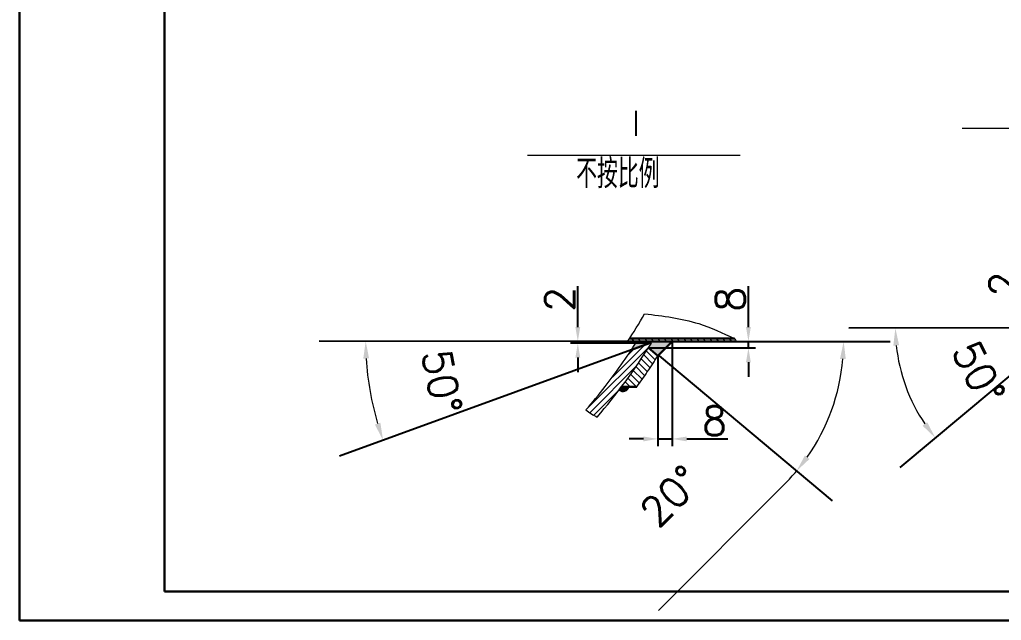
# Model space of a CAD drawing. Header units: millimetres. Extents: x 0 to 6120, y 0 to 841.
# Drawn here: x 5100 to 5269.4, y 0 to 103.6 of the extents above; entities that cross this region are included whole.
import ezdxf

# ---------------------------------------------------------------- set-up
doc = ezdxf.new("R2010")
doc.units = ezdxf.units.MM
for name, color, linetype, lineweight in [('尺寸线', 3, 'Continuous', 15), ('文字层', 7, 'Continuous', 15), ('粗实线', 7, 'Continuous', 30), ('细实线', 7, 'Continuous', 15)]:
    doc.layers.add(name, color=color, linetype=linetype, lineweight=lineweight)
doc.styles.get("Standard").update_dxf_attribs({"font": 'txt.shx', "bigfont": 'gbcbig.shx'})
doc.dimstyles.new('ISO-25$0', dxfattribs={"dimtxt": 5, "dimasz": 2.5, "dimexe": 1.25, "dimexo": 0, "dimtad": 1, "dimdec": 0, "dimdsep": 46, "dimtxsty": 'Standard', "dimcen": 2.5, "dimdle": 5, "dimadec": 0, "dimazin": 0, "dimtfac": 1, "dimtdec": 0, "dimtmove": 0, "dimatfit": 2, "dimfxl": 0, "dimtolj": 1, "dimarcsym": 0})
doc.dimstyles.new('ISO-25$2', dxfattribs={"dimtxt": 5, "dimasz": 3, "dimexe": 8, "dimexo": 0, "dimgap": 10, "dimtad": 1, "dimdec": 0, "dimtxsty": 'Standard', "dimcen": 2.5, "dimdle": 6, "dimclrd": 256, "dimclre": 256, "dimclrt": 256, "dimadec": 0, "dimazin": 0, "dimtfac": 1, "dimtdec": 0, "dimtmove": 0, "dimatfit": 3, "dimfxl": 0, "dimtolj": 1, "dimarcsym": 0})

# ---------------------------------------------------------------- blocks, each defined once
blk = doc.blocks.new('*X264')
at = {"layer": '尺寸线'}
for points in [[(5250.72, 47.38), (5251.72, 47.44), (5251.07, 50.41)], [(5256.56, 34.17), (5255.77, 33.57), (5257.97, 31.48)]]:
    blk.add_hatch(color=256, dxfattribs=at).paths.add_polyline_path(points, flags=0)
at = {"layer": '尺寸线', "lineweight": -2}
for p, q in [((5278.28, 50.45), (5243.07, 50.39)), ((5278, 48.28), (5251.85, 26.34))]:
    blk.add_line(p, q, dxfattribs=at)
at = {"layer": '尺寸线'}
blk.add_arc((5280.59, 50.46), 29.52, 185.9236, 214.1752, dxfattribs=at)
at = {"layer": '尺寸线', "insert": (5265.44, 42.7), "char_height": 5, "width": 30, "attachment_point": 5, "rotation": 297.098}
blk.add_mtext('50%%D', dxfattribs=at)
blk = doc.blocks.new('*X265')
at = {"layer": '尺寸线'}
for points in [[(5272.51, 52.95), (5273.35, 52.95), (5272.93, 50.45)], [(5272.51, 47.56), (5273.35, 47.56), (5272.93, 50.06)]]:
    blk.add_hatch(color=0, dxfattribs=at).paths.add_polyline_path(points, flags=0)
at = {"layer": '尺寸线', "color": 0, "lineweight": -2}
for p, q in [((5272.93, 52.95), (5272.93, 60.33)), ((5278.28, 50.45), (5271.68, 50.45)), ((5280.11, 50.06), (5271.68, 50.06)), ((5272.93, 50.06), (5272.93, 50.45)), ((5272.93, 47.56), (5272.93, 45.06))]:
    blk.add_line(p, q, dxfattribs=at)
at = {"layer": '尺寸线', "color": 0, "insert": (5269.8, 58.04), "char_height": 5, "width": 10, "attachment_point": 5, "rotation": 90}
blk.add_mtext('2', dxfattribs=at)
blk = doc.blocks.new('*X269')
at = {"layer": '尺寸线'}
for points in [[(5159.28, 45.15), (5160.28, 45.18), (5159.7, 48.16)], [(5162.23, 34.09), (5161.28, 33.78), (5162.69, 31.09)]]:
    blk.add_hatch(color=256, dxfattribs=at).paths.add_polyline_path(points, flags=0)
at = {"layer": '尺寸线', "lineweight": -2}
for p, q in [((5206.46, 48.09), (5151.7, 48.18)), ((5205.55, 46.69), (5155.18, 28.35))]:
    blk.add_line(p, q, dxfattribs=at)
at = {"layer": '尺寸线'}
blk.add_arc((5209.39, 48.08), 49.69, 183.3682, 196.5406, dxfattribs=at)
at = {"layer": '尺寸线', "insert": (5172.85, 41.16), "char_height": 5, "width": 30, "attachment_point": 5, "rotation": 280.7295}
blk.add_mtext('50%%D', dxfattribs=at)
blk = doc.blocks.new('*X270')
at = {"layer": '尺寸线'}
for points in [[(5195.87, 50.59), (5196.7, 50.59), (5196.29, 48.09)], [(5195.87, 45.32), (5196.7, 45.32), (5196.29, 47.82)]]:
    blk.add_hatch(color=0, dxfattribs=at).paths.add_polyline_path(points, flags=0)
at = {"layer": '尺寸线', "color": 0, "lineweight": -2}
for p, q in [((5196.29, 50.59), (5196.29, 57.67)), ((5206.46, 48.09), (5195.04, 48.09)), ((5208.66, 47.82), (5195.04, 47.82)), ((5196.29, 47.82), (5196.29, 48.09)), ((5196.29, 45.32), (5196.29, 42.82))]:
    blk.add_line(p, q, dxfattribs=at)
at = {"layer": '尺寸线', "color": 0, "insert": (5193.16, 55.38), "char_height": 5, "width": 10, "attachment_point": 5, "rotation": 90}
blk.add_mtext('2', dxfattribs=at)
blk = doc.blocks.new('*X271')
at = {"layer": '尺寸线'}
for points in [[(5207.62, 31.71), (5207.62, 30.88), (5210.12, 31.3)], [(5215.08, 31.71), (5215.08, 30.88), (5212.58, 31.3)]]:
    blk.add_hatch(color=0, dxfattribs=at).paths.add_polyline_path(points, flags=0)
at = {"layer": '尺寸线', "color": 0, "lineweight": -2}
for p, q in [((5212.58, 48.09), (5212.58, 30.05)), ((5210.12, 45.64), (5210.12, 30.05)), ((5207.62, 31.3), (5205.12, 31.3)), ((5210.12, 31.3), (5212.58, 31.3)), ((5215.08, 31.3), (5222.16, 31.3))]:
    blk.add_line(p, q, dxfattribs=at)
at = {"layer": '尺寸线', "color": 0, "insert": (5219.87, 34.42), "char_height": 5, "width": 10, "attachment_point": 5}
blk.add_mtext('8', dxfattribs=at)
blk = doc.blocks.new('*X272')
at = {"layer": '尺寸线'}
for points in [[(5241.52, 45.11), (5242.52, 45.07), (5242.15, 48.09)], [(5236.25, 27.83), (5235.46, 28.44), (5234.03, 25.76)]]:
    blk.add_hatch(color=256, dxfattribs=at).paths.add_polyline_path(points, flags=0)
at = {"layer": '尺寸线', "lineweight": -2}
for p, q in [((5213.61, 48.09), (5250.15, 48.09)), ((5210.33, 45.64), (5240.15, 20.62))]:
    blk.add_line(p, q, dxfattribs=at)
at = {"layer": '尺寸线'}
blk.add_line((5232, 23.54), (5210.22, 1.72), dxfattribs=at)
for start, end in [(324.9547, 355.0506), (315.056, 320.0054)]:
    blk.add_arc((5207.41, 48.09), 34.74, start, end, dxfattribs=at)
at = {"layer": '尺寸线', "insert": (5212.26, 21.46), "char_height": 5, "width": 30, "attachment_point": 5, "rotation": 45.056}
blk.add_mtext('20%%D', dxfattribs=at)
blk = doc.blocks.new('*X273')
at = {"layer": '尺寸线'}
for points in [[(5225.3, 50.59), (5226.14, 50.59), (5225.72, 48.09)], [(5225.3, 44.52), (5226.14, 44.52), (5225.72, 47.02)]]:
    blk.add_hatch(color=0, dxfattribs=at).paths.add_polyline_path(points, flags=0)
at = {"layer": '尺寸线', "color": 0, "lineweight": -2}
for p, q in [((5225.72, 50.59), (5225.72, 57.67)), ((5212.58, 48.09), (5226.97, 48.09)), ((5225.72, 47.02), (5225.72, 48.09)), ((5208.47, 47.02), (5226.97, 47.02)), ((5225.72, 44.52), (5225.72, 42.02))]:
    blk.add_line(p, q, dxfattribs=at)
at = {"layer": '尺寸线', "color": 0, "insert": (5222.59, 55.38), "char_height": 5, "width": 10, "attachment_point": 5, "rotation": 90}
blk.add_mtext('8', dxfattribs=at)
blk = doc.blocks.new('*X274')
at = {"layer": '细实线'}
for p, q in [((5204.9, 48.12), (5204.93, 48.09)), ((5205.52, 48.62), (5206.05, 48.09)), ((5206.64, 48.62), (5207.17, 48.09)), ((5207.77, 48.62), (5208.3, 48.09)), ((5208.89, 48.62), (5209.42, 48.09)), ((5210.01, 48.62), (5210.55, 48.09)), ((5211.13, 48.62), (5211.67, 48.09)), ((5212.26, 48.62), (5212.79, 48.09)), ((5213.38, 48.62), (5213.91, 48.09)), ((5214.5, 48.62), (5215.04, 48.09)), ((5215.62, 48.62), (5216.16, 48.09)), ((5216.75, 48.62), (5217.28, 48.09)), ((5217.87, 48.62), (5218.4, 48.09)), ((5218.99, 48.62), (5219.53, 48.09)), ((5220.11, 48.62), (5220.65, 48.09)), ((5221.24, 48.62), (5221.77, 48.09)), ((5222.36, 48.62), (5222.89, 48.09))]:
    blk.add_line(p, q, dxfattribs=at)

msp = doc.modelspace()

# ---------------------------------------------------------------- hatches: boundary and pattern name
at = {"layer": '细实线'}
h = msp.add_hatch(dxfattribs=at)
h.set_pattern_fill('ANSI31', color=256, scale=0.25, style=0)
edge = h.paths.add_edge_path(flags=0)
edge.add_spline(control_points=[(5203.82192, 40.28509), (5205.41586, 42.41365), (5206.96608, 44.66019), (5208.46883, 47.01841)], knot_values=[0, 0, 0, 0, 8.183092227, 8.183092227, 8.183092227, 8.183092227], weights=[1, 1, 1, 1], degree=3, periodic=0)
edge.add_spline(control_points=[(5208.46883, 47.01841), (5208.63786, 47.28367), (5208.8063, 47.55034), (5208.97413, 47.81842)], knot_values=[0, 0, 0, 0, 0.946234507, 0.946234507, 0.946234507, 0.946234507], weights=[1, 1, 1, 1], degree=3, periodic=0)
edge.add_line((5208.97413, 47.81842), (5208.6592, 47.81842))
edge.add_line((5208.6592, 47.81842), (5205.55156, 46.68733))
edge.add_spline(control_points=[(5205.55156, 46.68733), (5204.07913, 44.45755), (5202.56463, 42.33882), (5199.92253, 38.93309), (5198.81425, 37.58658), (5197.68892, 36.29973)], knot_values=[0, 0, 0, 0, 7.660874947, 7.660874947, 13.037661891, 13.037661891, 13.037661891, 13.037661891], weights=[1, 1, 1, 1, 1, 1], degree=3, periodic=0)
edge.add_spline(control_points=[(5197.68892, 36.29973), (5198.29677, 35.80928), (5198.93761, 35.38864), (5199.62946, 35.07595)], knot_values=[0, 0, 0, 0, 2.300430342, 2.300430342, 2.300430342, 2.300430342], weights=[1, 1, 1, 1], degree=3, periodic=0)
edge.add_spline(control_points=[(5199.62946, 35.07595), (5200.90933, 36.55212), (5202.1653, 38.1011), (5203.39566, 39.72004)], knot_values=[0, 0, 0, 0, 5.980310648, 5.980310648, 5.980310648, 5.980310648], weights=[1, 1, 1, 1], degree=3, periodic=0)
edge.add_spline(control_points=[(5203.39566, 39.72004), (5203.53809, 39.90745), (5203.68018, 40.0958), (5203.82192, 40.28509)], knot_values=[0, 0, 0, 0, 0.707803143, 0.707803143, 0.707803143, 0.707803143], weights=[1, 1, 1, 1], degree=3, periodic=0)
h = msp.add_hatch(color=256, dxfattribs=at)
edge = h.paths.add_edge_path(flags=0)
edge.add_line((5212.57934, 48.08509), (5209.14058, 48.08509))
edge.add_line((5209.14058, 48.08509), (5206.46247, 48.08935))
edge.add_spline(control_points=[(5206.46247, 48.08935), (5206.16067, 47.61727), (5205.85702, 47.14991), (5205.55156, 46.68733)], knot_values=[0, 0, 0, 0, 1.671964712, 1.671964712, 1.671964712, 1.671964712], weights=[1, 1, 1, 1], degree=3, periodic=0)
edge.add_line((5205.55156, 46.68733), (5208.6592, 47.81842))
edge.add_line((5208.6592, 47.81842), (5208.97413, 47.81842))
edge.add_spline(control_points=[(5208.97413, 47.81842), (5208.8063, 47.55034), (5208.63786, 47.28367), (5208.46883, 47.01841)], knot_values=[0, 0, 0, 0, 0.946234507, 0.946234507, 0.946234507, 0.946234507], weights=[1, 1, 1, 1], degree=3, periodic=0)
edge.add_line((5208.46883, 47.01841), (5210.11689, 45.63578))
edge.add_line((5210.11689, 45.63578), (5212.57934, 48.08509))
h = msp.add_hatch(dxfattribs=at)
h.set_pattern_fill('ANSI31', color=256, scale=0.25, angle=270, style=0)
edge = h.paths.add_edge_path(flags=0)
edge.add_spline(control_points=[(5210.11676, 45.63565), (5209.51301, 44.69294), (5208.90146, 43.76742), (5207.68582, 41.98501), (5207.08231, 41.12673), (5206.4719, 40.28509)], knot_values=[0, 0, 0, 0, 3.298025103, 3.298025103, 6.474967408, 6.474967408, 6.474967408, 6.474967408], weights=[1, 1, 1, 1, 1, 1], degree=3, periodic=0)
edge.add_line((5210.11686, 45.63581), (5208.46883, 47.01841))
edge.add_spline(control_points=[(5208.46883, 47.01841), (5206.96608, 44.66019), (5205.41586, 42.41365), (5203.82192, 40.28509)], knot_values=[0, 0, 0, 0, 8.183092227, 8.183092227, 8.183092227, 8.183092227], weights=[1, 1, 1, 1], degree=3, periodic=0)
edge.add_line((5203.82192, 40.28509), (5206.4719, 40.28509))
h = msp.add_hatch(color=256, dxfattribs=at)
edge = h.paths.add_edge_path(flags=0)
edge.add_line((5205.14045, 40.28509), (5203.82192, 40.28509))
edge.add_spline(control_points=[(5203.82192, 40.28509), (5203.68018, 40.0958), (5203.53809, 39.90745), (5203.39566, 39.72004)], knot_values=[0, 0, 0, 0, 0.707803143, 0.707803143, 0.707803143, 0.707803143], weights=[1, 1, 1, 1], degree=3, periodic=0)
edge.add_arc((5204.07404, 40.60165), 1.1124, 232.4226363, 343.4665521)

# ---------------------------------------------------------------- linework, layer by layer
at = {"layer": '文字层'}
for p, q in [((5262.57899, 84.9124), (5299.26753, 84.9124)), ((5187.6069, 80.24297), (5224.29544, 80.24297))]:
    msp.add_line(p, q, dxfattribs=at)
at = {"layer": '粗实线'}
for p, q in [((5100, 297), (5100, 0)), ((5125, 292), (5125, 5)), ((5206.44193, 48.08935), (5204.8759, 48.08935)), ((5206.79972, 48.61842), (5205.21773, 48.61842)), ((5208.6592, 47.81842), (5205.55156, 46.68733)), ((5206.46247, 48.08935), (5209.14058, 48.08509)), ((5211.1282, 48.61842), (5206.79972, 48.61842)), ((5208.97413, 47.81842), (5208.6592, 47.81842)), ((5213.39487, 48.08509), (5209.14058, 48.08509)), ((5210.11676, 45.63565), (5212.57934, 48.08509)), ((5223.30321, 48.61842), (5211.1282, 48.61842)), ((5223.64308, 48.08509), (5213.39487, 48.08509)), ((5210.11686, 45.63581), (5208.46883, 47.01841)), ((5203.82192, 40.28509), (5206.4719, 40.28509)), ((5515, 5), (5125, 5)), ((5100, 0), (5520, 0))]:
    msp.add_line(p, q, dxfattribs=at)
at = {"layer": '细实线'}
msp.add_arc((5204.07404, 40.60165), 1.1124, 232.4226363, 343.4665521, dxfattribs=at)
for points in [[(5204.87313, 48.08509), (5205.87615, 49.62785), (5206.85965, 51.22404), (5207.82211, 52.87152)], [(5199.62946, 35.07595), (5202.91104, 38.86083), (5206.03547, 43.12441), (5208.97413, 47.81842)], [(5223.30321, 48.61842), (5223.43517, 48.44676), (5223.55131, 48.26013), (5223.65528, 48.062)], [(5197.68892, 36.29973), (5198.29677, 35.80928), (5198.93761, 35.38864), (5199.62946, 35.07595)]]:
    msp.add_open_spline(points, degree=3, dxfattribs=at)
for points, knots in [([(5207.82211, 52.87152), (5210.98796, 52.49752), (5216.37873, 51.86069), (5221.28023, 49.56565), (5223.30321, 48.61842)], [0, 0, 0, 0, 19018.027918522, 32383.59776623, 32383.59776623, 32383.59776623, 32383.59776623]), ([(5197.68892, 36.29973), (5198.81425, 37.58658), (5199.92253, 38.93309), (5202.88669, 42.75398), (5204.70587, 45.34168), (5206.46247, 48.08935)], [0, 0, 0, 0, 11885.945658468, 11885.945658468, 32334.369010716, 32334.369010716, 32334.369010716, 32334.369010716]), ([(5206.4719, 40.28509), (5207.08231, 41.12673), (5207.68582, 41.98501), (5208.90146, 43.76742), (5209.51301, 44.69294), (5210.11676, 45.63565)], [0, 0, 0, 0, 15884.729760857, 15884.729760857, 32374.874203863, 32374.874203863, 32374.874203863, 32374.874203863])]:
    msp.add_open_spline(points, degree=3, knots=knots, dxfattribs=at)

# ---------------------------------------------------------------- block references
msp.add_blockref('*X274', (0, 0), dxfattribs=at)

# ---------------------------------------------------------------- texts
at = {"layer": '文字层', "char_height": 5, "attachment_point": 1}
for s, insert, width in [('Ⅰ', (5204.53241, 88.07323), 53.5162649), ('不按比例', (5195.99984, 79.54424), 82.6423247)]:
    msp.add_mtext(s, dxfattribs=dict(at, insert=insert, width=width))

# ---------------------------------------------------------------- dimensions: what is measured, and where the dimension line sits
at = {"layer": '尺寸线'}
for base, p1, p2, text, picture, middle in [((5272.92853, 50.05564), (5278.27965, 50.4526), (5280.11123, 50.05564), '2', '*X265', (5272.92853, 58.03593)), ((5196.28589, 47.81842), (5206.46247, 48.08935), (5208.6592, 47.81842), '2', '*X270', (5196.28589, 55.38102)), ((5225.71837, 47.01841), (5212.57934, 48.08509), (5208.46883, 47.01841), '8', '*X273', (5225.71837, 55.37676))]:
    dim = msp.add_linear_dim(base=base, p1=p1, p2=p2, angle=90, text=text, dimstyle='ISO-25$0', override={"dimsah": 1}, dxfattribs=at)
    dim.commit()
    dim.dimension.update_dxf_attribs({"geometry": picture, "text_midpoint": middle, "dimtype": 160})
for base, line1, line2, picture, middle in [((5160.56473, 38.83286), ((5208.6592, 47.81842), (5205.55156, 46.68733)), ((5206.46247, 48.08935), (5209.14058, 48.08509)), '*X269', (5160.56473, 38.83286)), ((5254.30736, 37.0087), ((5283.78685, 50.46198), (5278.27789, 50.45248)), ((5280.11123, 50.05564), (5277.9988, 48.2831)), '*X264', (5254.30736, 37.0087))]:
    dim = msp.add_angular_dim_2l(base=base, line1=line1, line2=line2, text='50%%D', dimstyle='ISO-25$2', override={"dimtad": 1, "dimtih": 0, "dimtoh": 0, "dimsah": 1}, dxfattribs=at)
    dim.commit()
    dim.dimension.update_dxf_attribs({"geometry": picture, "text_midpoint": middle, "dimtype": 162})
dim = msp.add_angular_dim_2l(base=(5241.21527, 40.07455), line1=((5210.33095, 45.63581), (5208.68292, 47.01841)), line2=((5213.60896, 48.08509), (5209.35468, 48.08509)), text='20%%D', dimstyle='ISO-25$2', override={"dimtad": 1, "dimtih": 0, "dimtoh": 0, "dimsah": 1}, dxfattribs=at)
dim.commit()
dim.dimension.update_dxf_attribs({"geometry": '*X272', "text_midpoint": (5212.26229, 21.46254)})
dim = msp.add_linear_dim(base=(5210.11686, 31.29549), p1=(5212.57934, 48.08509), p2=(5210.11686, 45.63581), text='8', dimstyle='ISO-25$0', override={"dimsah": 1}, dxfattribs=at)
dim.commit()
dim.dimension.update_dxf_attribs({"geometry": '*X271', "text_midpoint": (5219.871, 31.29549), "dimtype": 160})

doc.saveas('drawing.dxf')
